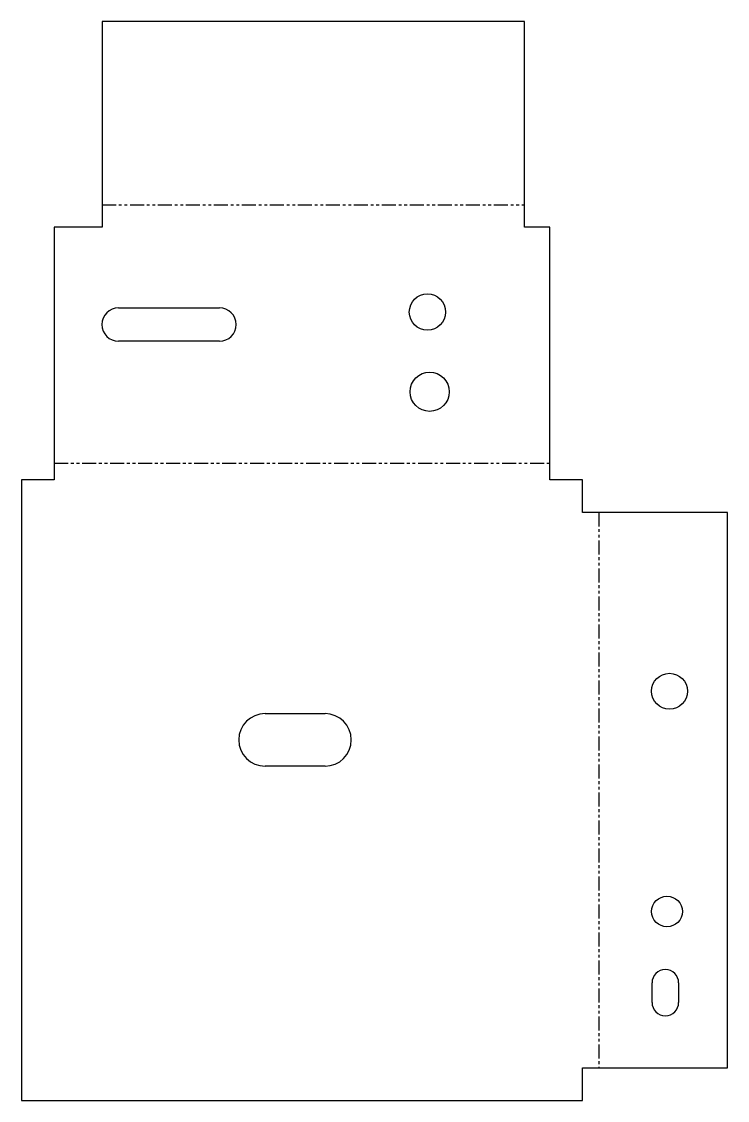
# Model space of a CAD drawing. Header units: millimetres. Extents: x 0 to 160, y 0 to 245.
import ezdxf

# ---------------------------------------------------------------- set-up
doc = ezdxf.new("R2010")
doc.units = ezdxf.units.MM
doc.linetypes.add('PHANTOM', pattern=[6.35, 3.175, -0.635, 0.635, -0.635, 0.635, -0.635])
doc.layers.add('BEND', color=7, linetype='Continuous')
doc.layers.add('CUT', color=7, linetype='Continuous')

msp = doc.modelspace()

# ---------------------------------------------------------------- linework, layer by layer
at = {"layer": 'BEND', "color": 3, "linetype": 'PHANTOM'}
for p, q in [((18.25, 203.05), (114.06, 203.05)), ((7.4, 144.51), (119.82, 144.51)), ((130.99, 133.34), (130.99, 7.4))]:
    msp.add_line(p, q, dxfattribs=at)
at = {"layer": 'CUT'}
for p, q in [((114.06, 244.64), (18.25, 244.64)), ((18.25, 244.64), (18.25, 198.02)), ((114.06, 198.02), (114.06, 244.64)), ((18.25, 198.02), (7.4, 198.02)), ((7.4, 198.02), (7.4, 140.74)), ((119.82, 198.02), (114.06, 198.02)), ((119.82, 140.74), (119.82, 198.02)), ((22.02, 179.73), (44.9, 179.73)), ((44.9, 172.16), (22.02, 172.16)), ((7.4, 140.74), (0, 140.74)), ((0, 140.74), (0, 0)), ((127.22, 140.74), (119.82, 140.74)), ((127.22, 133.34), (127.22, 140.74)), ((160.13, 133.34), (127.22, 133.34)), ((160.13, 7.4), (160.13, 133.34)), ((55.24, 87.71), (68.84, 87.71)), ((68.84, 75.79), (55.24, 75.79)), ((143.03, 22.22), (143.03, 26.66)), ((149.06, 26.66), (149.06, 22.22)), ((127.22, 0), (127.22, 7.4)), ((127.22, 7.4), (160.13, 7.4)), ((0, 0), (127.22, 0))]:
    msp.add_line(p, q, dxfattribs=at)
for centre, radius in [((92.08, 178.78), 4.12), ((92.58, 160.7), 4.45), ((146.99, 92.78), 4.07), ((146.42, 42.84), 3.48)]:
    msp.add_circle(centre, radius, dxfattribs=at)
for centre, radius, start, end in [((22.02, 175.94), 3.79, 90, -90), ((44.9, 175.94), 3.79, -90, 90), ((55.24, 81.75), 5.96, 90, -90), ((68.84, 81.75), 5.96, -90, 90), ((146.04, 26.66), 3.02, 0, 180), ((146.04, 22.22), 3.02, 180, 0)]:
    msp.add_arc(centre, radius, start, end, dxfattribs=at)

doc.saveas('drawing.dxf')
